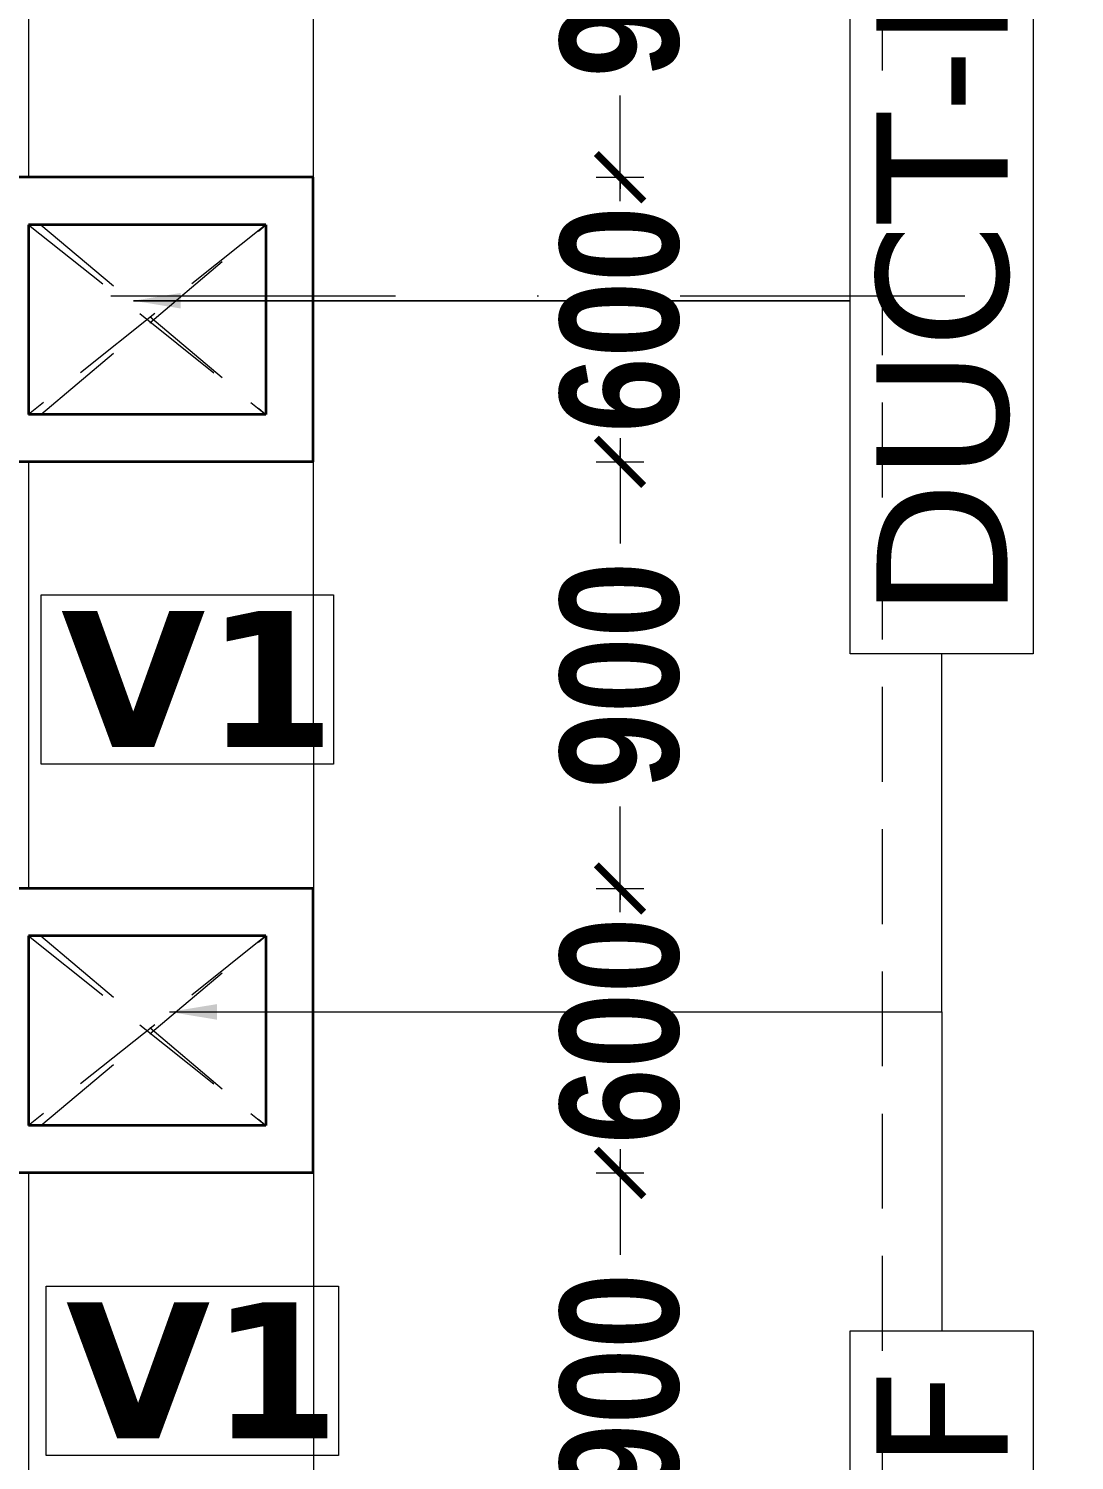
# Model space of a CAD drawing. Header units: millimetres. Extents: x -3092155 to 4513934, y -12317808 to 1850003.
# Drawn here: x -376035 to -373830, y -5521742 to -5518723 of the extents above; entities that cross this region are included whole.
import ezdxf

# ---------------------------------------------------------------- set-up
doc = ezdxf.new("R2010")
doc.units = ezdxf.units.MM
doc.header["$LTSCALE"] = 2
doc.header["$MEASUREMENT"] = 0
doc.header["$PDMODE"] = 34
doc.header["$PDSIZE"] = 500
doc.linetypes.add('DASHDOT', pattern=[1, 0.5, -0.25, 0, -0.25])
doc.linetypes.add('DASHED2', pattern=[0.375, 0.25, -0.125])
for name, color, linetype, lineweight in [('cornice', 12, 'Continuous', 25), ('D DIM', 250, 'Continuous', 9), ('GRID', 251, 'DASHDOT', 5), ('SILL', 74, 'Continuous', 9), ('VENTI', 162, 'Continuous', 5), ('WAll', 250, 'Continuous', 35)]:
    doc.layers.add(name, color=color, linetype=linetype, lineweight=lineweight)
doc.layers.add('DOT', color=7, linetype='DASHED2', lineweight=0, true_color=0x89067c)
doc.layers.add('duct text', color=7, linetype='Continuous', lineweight=5, true_color=0x30182a)
doc.styles.add('door', font='arial.ttf', dxfattribs={"height": 70})
doc.styles.add('INNER DIM', font='ARIALNB.TTF', dxfattribs={"height": 250})
doc.styles.add('style2', font='verdana.ttf')
doc.dimstyles.new('DOOR', dxfattribs={"dimtxt": 100, "dimasz": 100, "dimexe": 25, "dimexo": 50, "dimgap": 25, "dimtad": 0, "dimtih": 1, "dimtoh": 1, "dimdec": 0, "dimzin": 3, "dimdsep": 46, "dimtxsty": 'door', "dimblk": 'OBLIQUE', "dimcen": 200, "dimclrd": 256, "dimclre": 256, "dimclrt": 256, "dimadec": 0, "dimazin": 0, "dimtfac": 1, "dimtdec": 0, "dimtofl": 0, "dimtmove": 2, "dimatfit": 3, "dimfxl": 300, "dimfxlon": 1, "dimfrac": 1, "dimtolj": 1, "dimtzin": 0, "dimlwd": -1, "dimlwe": -1, "dimarcsym": 0})
doc.dimstyles.new('external final', dxfattribs={"dimscale": 0, "dimtxt": 250, "dimasz": 100, "dimexe": 50, "dimexo": 50, "dimgap": 50, "dimtad": 0, "dimdec": 0, "dimzin": 0, "dimdsep": 46, "dimtxsty": 'INNER DIM', "dimblk": 'ARCHTICK', "dimcen": 100, "dimdle": 50, "dimclrd": 256, "dimclre": 256, "dimclrt": 256, "dimadec": 0, "dimazin": 0, "dimtfac": 1, "dimtdec": 0, "dimtix": 1, "dimtmove": 1, "dimatfit": 3, "dimfxl": 50, "dimfxlon": 1, "dimtolj": 1, "dimtzin": 0, "dimlwd": -1, "dimlwe": -1, "dimarcsym": 1})

# ---------------------------------------------------------------- blocks, each defined once
blk = doc.blocks.new('_ArchTick')
at = {"color": 0, "linetype": 'ByBlock', "const_width": 0.15}
blk.add_lwpolyline([(-0.5, -0.5), (0.5, 0.5)], dxfattribs=at)
blk = doc.blocks.new('*D211')
at = {"layer": 'D DIM', "ltscale": 100, "transparency": 16777216}
for p, q in [((-374787.9, -5518086.2), (-374787.9, -5518308.8)), ((-374837.9, -5518136.2), (-374737.9, -5518136.2)), ((-374787.9, -5519086.2), (-374787.9, -5518863.6)), ((-374837.9, -5519036.2), (-374737.9, -5519036.2))]:
    blk.add_line(p, q, dxfattribs=at)
at = {"layer": 'Defpoints', "color": 0, "lineweight": 50, "ltscale": 100, "transparency": 16777216}
for p in [(-375433.5, -5518136.2), (-375433.5, -5519036.2), (-374787.9, -5519036.2)]:
    blk.add_point(p, dxfattribs=at)
at = {"layer": 'D DIM', "ltscale": 100, "transparency": 16777216, "xscale": 100, "yscale": 100, "zscale": 100}
for p, rotation in [((-374787.9, -5518136.2), 90), ((-374787.9, -5519036.2), 270)]:
    blk.add_blockref('_ArchTick', p, dxfattribs=dict(at, rotation=rotation))
at = {"layer": 'D DIM', "ltscale": 100, "transparency": 16777216, "insert": (-374787.9, -5518586.2), "char_height": 250, "attachment_point": 5, "rotation": 90, "style": 'INNER DIM'}
blk.add_mtext('\\A1;900', dxfattribs=at)
blk = doc.blocks.new('*D212')
at = {"layer": 'D DIM', "ltscale": 100, "transparency": 16777216}
for p, q in [((-374837.9, -5519036.2), (-374737.9, -5519036.2)), ((-374787.9, -5519036.2), (-374787.9, -5519060.3)), ((-374787.9, -5519636.2), (-374787.9, -5519612.1)), ((-374837.9, -5519636.2), (-374737.9, -5519636.2))]:
    blk.add_line(p, q, dxfattribs=at)
at = {"layer": 'Defpoints', "color": 0, "lineweight": 50, "ltscale": 100, "transparency": 16777216}
for p in [(-375433.5, -5519036.2), (-375433.5, -5519636.2), (-374787.9, -5519636.2)]:
    blk.add_point(p, dxfattribs=at)
at = {"layer": 'D DIM', "ltscale": 100, "transparency": 16777216, "insert": (-374787.9, -5519336.2), "char_height": 250, "attachment_point": 5, "rotation": 90, "style": 'INNER DIM'}
blk.add_mtext('\\A1;600', dxfattribs=at)
blk = doc.blocks.new('*D213')
at = {"layer": 'D DIM', "ltscale": 100, "transparency": 16777216}
for p, q in [((-374787.9, -5519586.2), (-374787.9, -5519808.8)), ((-374837.9, -5519636.2), (-374737.9, -5519636.2)), ((-374787.9, -5520586.2), (-374787.9, -5520363.6)), ((-374837.9, -5520536.2), (-374737.9, -5520536.2))]:
    blk.add_line(p, q, dxfattribs=at)
at = {"layer": 'Defpoints', "color": 0, "lineweight": 50, "ltscale": 100, "transparency": 16777216}
for p in [(-375433.5, -5519636.2), (-375433.5, -5520536.2), (-374787.9, -5520536.2)]:
    blk.add_point(p, dxfattribs=at)
at = {"layer": 'D DIM', "ltscale": 100, "transparency": 16777216, "xscale": 100, "yscale": 100, "zscale": 100}
for p, rotation in [((-374787.9, -5519636.2), 90), ((-374787.9, -5520536.2), 270)]:
    blk.add_blockref('_ArchTick', p, dxfattribs=dict(at, rotation=rotation))
at = {"layer": 'D DIM', "ltscale": 100, "transparency": 16777216, "insert": (-374787.9, -5520086.2), "char_height": 250, "attachment_point": 5, "rotation": 90, "style": 'INNER DIM'}
blk.add_mtext('\\A1;900', dxfattribs=at)
blk = doc.blocks.new('*D214')
at = {"layer": 'D DIM', "ltscale": 100, "transparency": 16777216}
for p, q in [((-374837.9, -5520536.2), (-374737.9, -5520536.2)), ((-374787.9, -5520536.2), (-374787.9, -5520560.3)), ((-374787.9, -5521136.2), (-374787.9, -5521112.1)), ((-374837.9, -5521136.2), (-374737.9, -5521136.2))]:
    blk.add_line(p, q, dxfattribs=at)
at = {"layer": 'Defpoints', "color": 0, "lineweight": 50, "ltscale": 100, "transparency": 16777216}
for p in [(-375433.5, -5520536.2), (-375433.5, -5521136.2), (-374787.9, -5521136.2)]:
    blk.add_point(p, dxfattribs=at)
at = {"layer": 'D DIM', "ltscale": 100, "transparency": 16777216, "insert": (-374787.9, -5520836.2), "char_height": 250, "attachment_point": 5, "rotation": 90, "style": 'INNER DIM'}
blk.add_mtext('\\A1;600', dxfattribs=at)
blk = doc.blocks.new('*D215')
at = {"layer": 'D DIM', "ltscale": 100, "transparency": 16777216}
for p, q in [((-374787.9, -5521086.2), (-374787.9, -5521308.8)), ((-374837.9, -5521136.2), (-374737.9, -5521136.2)), ((-374787.9, -5522086.2), (-374787.9, -5521863.6)), ((-374837.9, -5522036.2), (-374737.9, -5522036.2))]:
    blk.add_line(p, q, dxfattribs=at)
at = {"layer": 'Defpoints', "color": 0, "lineweight": 50, "ltscale": 100, "transparency": 16777216}
for p in [(-375433.5, -5521136.2), (-375433.5, -5522036.2), (-374787.9, -5522036.2)]:
    blk.add_point(p, dxfattribs=at)
at = {"layer": 'D DIM', "ltscale": 100, "transparency": 16777216, "xscale": 100, "yscale": 100, "zscale": 100}
for p, rotation in [((-374787.9, -5521136.2), 90), ((-374787.9, -5522036.2), 270)]:
    blk.add_blockref('_ArchTick', p, dxfattribs=dict(at, rotation=rotation))
at = {"layer": 'D DIM', "ltscale": 100, "transparency": 16777216, "insert": (-374787.9, -5521586.2), "char_height": 250, "attachment_point": 5, "rotation": 90, "style": 'INNER DIM'}
blk.add_mtext('\\A1;900', dxfattribs=at)
blk = doc.blocks.new('7u6ujuj')
at = {"layer": 'DOT', "ltscale": 400}
for p, q in [((-1457261.6, -5388964.5), (-1456761.6, -5389364.5)), ((-1456761.6, -5388964.5), (-1457261.6, -5389364.5)), ((-1457261.6, -5390464.5), (-1456761.6, -5390864.5)), ((-1456761.6, -5390464.5), (-1457261.6, -5390864.5))]:
    blk.add_line(p, q, dxfattribs=at)
at = {"layer": 'SILL', "ltscale": 100}
for p, q in [((-1457261.6, -5387964.5), (-1457261.6, -5388864.5)), ((-1457261.6, -5389464.5), (-1457261.6, -5390364.5)), ((-1457261.6, -5390964.5), (-1457261.6, -5391864.5))]:
    blk.add_line(p, q, dxfattribs=at)
at = {"layer": 'VENTI', "ltscale": 100}
for points in [[(-1456618.9, -5390102.4), (-1457235.1, -5390102.4), (-1457235.1, -5389745.2), (-1456618.9, -5389745.2)], [(-1456608.6, -5391560.4), (-1457224.8, -5391560.4), (-1457224.8, -5391203.2), (-1456608.6, -5391203.2)]]:
    blk.add_lwpolyline(points, close=True, dxfattribs=at)
at = {"layer": 'WAll', "ltscale": 100}
for p, q in [((-1456661.6, -5388864.5), (-1457461.6, -5388864.5)), ((-1456661.6, -5389464.5), (-1456661.6, -5388864.5)), ((-1457261.6, -5388964.5), (-1457261.6, -5389364.5)), ((-1456761.6, -5388964.5), (-1457261.6, -5388964.5)), ((-1456761.6, -5388964.5), (-1456761.6, -5389364.5)), ((-1456761.6, -5389364.5), (-1457261.6, -5389364.5)), ((-1456661.6, -5389464.5), (-1457461.6, -5389464.5)), ((-1456661.6, -5390364.5), (-1457461.6, -5390364.5)), ((-1456661.6, -5390964.5), (-1456661.6, -5390364.5)), ((-1457261.6, -5390464.5), (-1457261.6, -5390864.5)), ((-1456761.6, -5390464.5), (-1457261.6, -5390464.5)), ((-1456761.6, -5390464.5), (-1456761.6, -5390864.5)), ((-1456761.6, -5390864.5), (-1457261.6, -5390864.5)), ((-1456661.6, -5390964.5), (-1457461.6, -5390964.5))]:
    blk.add_line(p, q, dxfattribs=at)
at = {"layer": 'VENTI', "ltscale": 100, "char_height": 287, "attachment_point": 5, "style": 'style2'}
for insert in [(-1456904.2, -5389922.8), (-1456893.9, -5391380.8)]:
    blk.add_mtext('\\pt3157;{\\fVerdana|b1|i0|c0|p34;V1}', dxfattribs=dict(at, insert=insert))
blk = doc.blocks.new('_Oblique')
at = {"color": 0, "linetype": 'ByBlock', "lineweight": -2}
blk.add_line((-0.5, -0.5), (0.5, 0.5), dxfattribs=at)
blk = doc.blocks.new('hyh')
at = {"layer": 'duct text', "ltscale": 0.1}
for points in [[(-111048, -5564031.4), (-111048, -5562458.9), (-110661.8, -5562458.9), (-110661.8, -5564031.4)], [(-111048, -5567031.4), (-111048, -5565458.9), (-110661.8, -5565458.9), (-110661.8, -5567031.4)]]:
    blk.add_lwpolyline(points, close=True, dxfattribs=at)
at = {"layer": 'duct text', "ltscale": 0.1, "char_height": 276.639, "width": 1547.237, "attachment_point": 5, "rotation": 90, "style": 'style2'}
for insert in [(-110851.4, -5563246.8), (-110851.4, -5566246.8)]:
    blk.add_mtext('\\pt3043;DUCT-F', dxfattribs=dict(at, insert=insert))
at = {"layer": 'duct text', "ltscale": 0.1}
for points in [[(-112559.1, -5563286.3), (-111048, -5563286.3), (-112559.1, -5563286.3)], [(-112482.9, -5564786.3), (-110854.9, -5564786.3), (-110854.9, -5564031.4)], [(-112482.9, -5564786.3), (-110854.9, -5564786.3), (-110854.9, -5565458.9)]]:
    blk.add_leader(points, dimstyle='DOOR', dxfattribs=at)

msp = doc.modelspace()

# ---------------------------------------------------------------- linework, layer by layer
at = {"layer": 'DOT', "ltscale": 400}
for p, q in [((-374234.3, -5523011.2), (-374234.3, -5513410.2)), ((-376008.9, -5519536.2), (-375534.3, -5519136.2)), ((-376008.9, -5519136.2), (-375534.3, -5519536.2)), ((-376008.9, -5521036.2), (-375534.3, -5520636.2)), ((-376008.9, -5520636.2), (-375534.3, -5521036.2))]:
    msp.add_line(p, q, dxfattribs=at)
at = {"layer": 'DOT', "linetype": 'Continuous', "ltscale": 400}
msp.add_line((-375434.7, -5515136.2), (-375434.3, -5523536.2), dxfattribs=at)
at = {"layer": 'GRID', "color": 6, "ltscale": 600}
msp.add_line((-461068.2, -5519286.2), (-366440.7, -5519286.2), dxfattribs=at)

# ---------------------------------------------------------------- block references
at = {"layer": 'cornice', "color": 3, "lineweight": 50}
msp.add_blockref('hyh', (-263254.8, 43989.8), dxfattribs=at)
at = {"layer": 'WAll'}
msp.add_blockref('7u6ujuj', (1081226.9, -130171.7), dxfattribs=at)

# ---------------------------------------------------------------- dimensions: what is measured, and where the dimension line sits
at = {"layer": 'D DIM', "ltscale": 100}
for base, p1, p2, picture, middle in [((-374787.9, -5519036.2), (-375433.5, -5518136.2), (-375433.5, -5519036.2), '*D211', (-374787.9, -5518586.2)), ((-374787.9, -5519636.2), (-375433.5, -5519036.2), (-375433.5, -5519636.2), '*D212', (-374787.9, -5519336.2)), ((-374787.9, -5520536.2), (-375433.5, -5519636.2), (-375433.5, -5520536.2), '*D213', (-374787.9, -5520086.2)), ((-374787.9, -5521136.2), (-375433.5, -5520536.2), (-375433.5, -5521136.2), '*D214', (-374787.9, -5520836.2)), ((-374787.9, -5522036.2), (-375433.5, -5521136.2), (-375433.5, -5522036.2), '*D215', (-374787.9, -5521586.2))]:
    dim = msp.add_linear_dim(base=base, p1=p1, p2=p2, angle=90, dimstyle='external final', override={"dimscale": 1}, dxfattribs=at)
    dim.commit()
    dim.dimension.update_dxf_attribs({"geometry": picture, "text_midpoint": middle})

doc.saveas('drawing.dxf')
